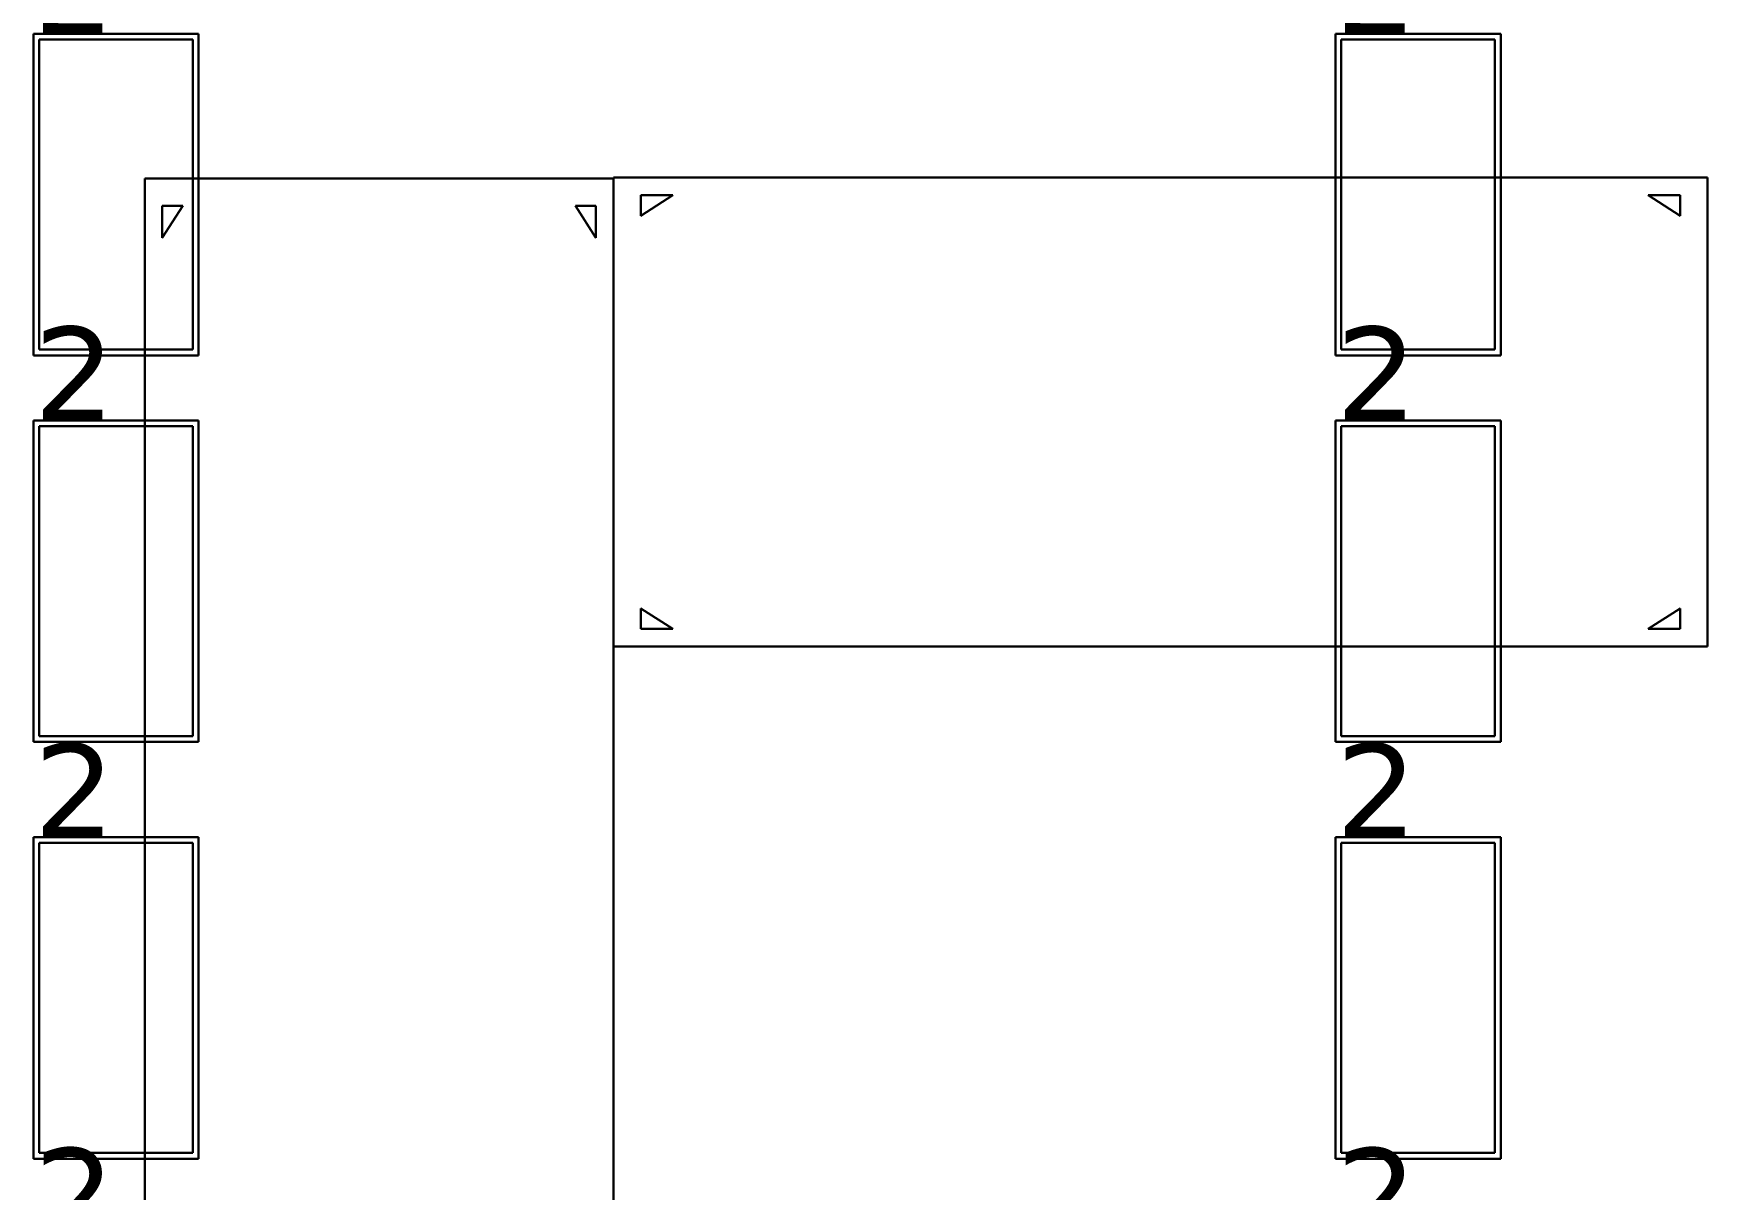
# Model space of a CAD drawing. Header units: inches. Extents: x -0.1 to 35.4, y -0.1 to 18.
# Drawn here: x 3.051 to 6.264, y 13.129 to 15.348 of the extents above; entities that cross this region are included whole.
import ezdxf

# ---------------------------------------------------------------- set-up
doc = ezdxf.new("R2010")
doc.units = ezdxf.units.IN
doc.header["$MEASUREMENT"] = 0
for name, color, linetype, true_color in [('DLX_LUM', 40, 'Continuous', 0xffd400), ('DLX_LUMKEY_IDX', 252, 'Continuous', 0x969696), ('DLX_OBJ', 150, 'Continuous', 0x007fff)]:
    doc.layers.add(name, color=color, linetype=linetype, true_color=true_color)
doc.styles.add('TableTextStyle', font='')
doc.styles.get('TableTextStyle').set_extended_font_data('VERDANA.TTF')

msp = doc.modelspace()

# ---------------------------------------------------------------- linework, layer by layer
at = {"layer": 'DLX_LUM'}
for points in [[(3.3675, 15.3475, 0), (3.0505, 15.3475, 0)], [(3.0505, 15.3475, 0), (3.0505, 14.7305, 0)], [(3.0505, 15.3475, 0), (3.0505, 14.7305, 0)], [(3.0505, 14.7305, 0), (3.0505, 15.3475, 0)], [(3.0505, 15.3475, 0), (3.0505, 15.3475, 0)], [(3.3675, 15.3475, 0), (3.0505, 15.3475, 0)], [(3.0505, 15.3475, 0), (3.0505, 15.3475, 0)], [(3.0505, 15.3475, 0), (3.3675, 15.3475, 0)], [(3.0505, 14.7305, 0), (3.0505, 15.3475, 0)], [(3.0505, 15.3475, 0), (3.3675, 15.3475, 0)], [(3.0615, 14.7415, 0), (3.0615, 15.3365, 0)], [(3.0615, 15.3365, 0), (3.0615, 15.3365, 0)], [(3.0615, 15.3365, 0), (3.0615, 14.7415, 0)], [(3.0615, 15.3365, 0), (3.3565, 15.3365, 0)], [(3.3565, 15.3365, 0), (3.0615, 15.3365, 0)], [(3.0615, 15.3365, 0), (3.0615, 15.3365, 0)], [(3.0615, 15.3365, 0), (3.0615, 14.7415, 0)], [(3.0615, 14.7415, 0), (3.0615, 15.3365, 0)], [(3.0615, 15.3365, 0), (3.0615, 15.3365, 0)], [(3.3565, 15.3365, 0), (3.0615, 15.3365, 0)], [(3.0615, 15.3365, 0), (3.0615, 15.3365, 0)], [(3.0615, 15.3365, 0), (3.3565, 15.3365, 0)], [(3.0615, 14.7415, 0), (3.0615, 15.3365, 0)], [(3.0615, 15.3365, 0), (3.3565, 15.3365, 0)], [(3.0615, 15.3365, 0), (3.0615, 14.7415, 0)], [(3.3565, 15.3365, 0), (3.0615, 15.3365, 0)], [(3.3565, 15.3365, 0), (3.0615, 15.3365, 0)], [(3.0615, 15.3365, 0), (3.0615, 14.7415, 0)], [(3.0615, 14.7415, 0), (3.0615, 15.3365, 0)], [(3.0615, 15.3365, 0), (3.3565, 15.3365, 0)], [(3.3565, 15.3365, 0), (3.3565, 15.3365, 0)], [(3.3565, 15.3365, 0), (3.3565, 14.7415, 0)], [(3.3565, 14.7415, 0), (3.3565, 15.3365, 0)], [(3.3565, 15.3365, 0), (3.3565, 15.3365, 0)], [(3.3565, 14.7415, 0), (3.3565, 15.3365, 0)], [(3.3565, 15.3365, 0), (3.3565, 15.3365, 0)], [(3.3565, 15.3365, 0), (3.3565, 14.7415, 0)], [(3.3565, 15.3365, 0), (3.3565, 15.3365, 0)], [(3.3565, 15.3365, 0), (3.3565, 14.7415, 0)], [(3.3565, 14.7415, 0), (3.3565, 15.3365, 0)], [(3.3565, 14.7415, 0), (3.3565, 15.3365, 0)], [(3.3565, 15.3365, 0), (3.3565, 14.7415, 0)], [(3.3675, 14.7305, 0), (3.3675, 15.3475, 0)], [(3.3675, 15.3475, 0), (3.3675, 15.3475, 0)], [(3.3675, 14.7305, 0), (3.3675, 15.3475, 0)], [(3.3675, 15.3475, 0), (3.3675, 15.3475, 0)], [(3.3675, 15.3475, 0), (3.3675, 14.7305, 0)], [(3.3675, 15.3475, 0), (3.3675, 14.7305, 0)], [(5.867, 15.3475, 0), (5.55, 15.3475, 0)], [(5.55, 15.3475, 0), (5.55, 14.7305, 0)], [(5.55, 15.3475, 0), (5.55, 14.7305, 0)], [(5.55, 14.7305, 0), (5.55, 15.3475, 0)], [(5.55, 15.3475, 0), (5.55, 15.3475, 0)], [(5.867, 15.3475, 0), (5.55, 15.3475, 0)], [(5.55, 15.3475, 0), (5.55, 15.3475, 0)], [(5.55, 15.3475, 0), (5.867, 15.3475, 0)], [(5.55, 14.7305, 0), (5.55, 15.3475, 0)], [(5.55, 15.3475, 0), (5.867, 15.3475, 0)], [(5.561, 14.7415, 0), (5.561, 15.3365, 0)], [(5.561, 15.3365, 0), (5.561, 15.3365, 0)], [(5.561, 15.3365, 0), (5.561, 14.7415, 0)], [(5.561, 15.3365, 0), (5.856, 15.3365, 0)], [(5.856, 15.3365, 0), (5.561, 15.3365, 0)], [(5.561, 15.3365, 0), (5.561, 15.3365, 0)], [(5.561, 15.3365, 0), (5.561, 14.7415, 0)], [(5.561, 14.7415, 0), (5.561, 15.3365, 0)], [(5.561, 15.3365, 0), (5.561, 15.3365, 0)], [(5.856, 15.3365, 0), (5.561, 15.3365, 0)], [(5.561, 15.3365, 0), (5.561, 15.3365, 0)], [(5.561, 15.3365, 0), (5.856, 15.3365, 0)], [(5.561, 14.7415, 0), (5.561, 15.3365, 0)], [(5.561, 15.3365, 0), (5.856, 15.3365, 0)], [(5.561, 15.3365, 0), (5.561, 14.7415, 0)], [(5.856, 15.3365, 0), (5.561, 15.3365, 0)], [(5.856, 15.3365, 0), (5.561, 15.3365, 0)], [(5.561, 15.3365, 0), (5.561, 14.7415, 0)], [(5.561, 14.7415, 0), (5.561, 15.3365, 0)], [(5.561, 15.3365, 0), (5.856, 15.3365, 0)], [(5.856, 15.3365, 0), (5.856, 15.3365, 0)], [(5.856, 15.3365, 0), (5.856, 14.7415, 0)], [(5.856, 14.7415, 0), (5.856, 15.3365, 0)], [(5.856, 15.3365, 0), (5.856, 15.3365, 0)], [(5.856, 14.7415, 0), (5.856, 15.3365, 0)], [(5.856, 15.3365, 0), (5.856, 15.3365, 0)], [(5.856, 15.3365, 0), (5.856, 14.7415, 0)], [(5.856, 15.3365, 0), (5.856, 15.3365, 0)], [(5.856, 15.3365, 0), (5.856, 14.7415, 0)], [(5.856, 14.7415, 0), (5.856, 15.3365, 0)], [(5.856, 14.7415, 0), (5.856, 15.3365, 0)], [(5.856, 15.3365, 0), (5.856, 14.7415, 0)], [(5.867, 14.7305, 0), (5.867, 15.3475, 0)], [(5.867, 15.3475, 0), (5.867, 15.3475, 0)], [(5.867, 14.7305, 0), (5.867, 15.3475, 0)], [(5.867, 15.3475, 0), (5.867, 15.3475, 0)], [(5.867, 15.3475, 0), (5.867, 14.7305, 0)], [(5.867, 15.3475, 0), (5.867, 14.7305, 0)], [(3.0505, 14.7305, 0), (3.3675, 14.7305, 0)], [(3.0505, 14.7305, 0), (3.0505, 14.7305, 0)], [(3.0505, 14.7305, 0), (3.3675, 14.7305, 0)], [(3.3675, 14.7305, 0), (3.0505, 14.7305, 0)], [(3.0505, 14.7305, 0), (3.0505, 14.7305, 0)], [(3.3675, 14.7305, 0), (3.0505, 14.7305, 0)], [(3.0615, 14.7415, 0), (3.0615, 14.7415, 0)], [(3.3565, 14.7415, 0), (3.0615, 14.7415, 0)], [(3.0615, 14.7415, 0), (3.0615, 14.7415, 0)], [(3.0615, 14.7415, 0), (3.3565, 14.7415, 0)], [(3.0615, 14.7415, 0), (3.3565, 14.7415, 0)], [(3.3565, 14.7415, 0), (3.0615, 14.7415, 0)], [(3.0615, 14.7415, 0), (3.0615, 14.7415, 0)], [(3.0615, 14.7415, 0), (3.0615, 14.7415, 0)], [(3.3565, 14.7415, 0), (3.0615, 14.7415, 0)], [(3.0615, 14.7415, 0), (3.3565, 14.7415, 0)], [(3.0615, 14.7415, 0), (3.3565, 14.7415, 0)], [(3.3565, 14.7415, 0), (3.0615, 14.7415, 0)], [(3.3565, 14.7415, 0), (3.3565, 14.7415, 0)], [(3.3565, 14.7415, 0), (3.3565, 14.7415, 0)], [(3.3565, 14.7415, 0), (3.3565, 14.7415, 0)], [(3.3565, 14.7415, 0), (3.3565, 14.7415, 0)], [(3.3675, 14.7305, 0), (3.3675, 14.7305, 0)], [(3.3675, 14.7305, 0), (3.3675, 14.7305, 0)], [(5.55, 14.7305, 0), (5.867, 14.7305, 0)], [(5.55, 14.7305, 0), (5.55, 14.7305, 0)], [(5.55, 14.7305, 0), (5.867, 14.7305, 0)], [(5.867, 14.7305, 0), (5.55, 14.7305, 0)], [(5.55, 14.7305, 0), (5.55, 14.7305, 0)], [(5.867, 14.7305, 0), (5.55, 14.7305, 0)], [(5.561, 14.7415, 0), (5.561, 14.7415, 0)], [(5.856, 14.7415, 0), (5.561, 14.7415, 0)], [(5.561, 14.7415, 0), (5.561, 14.7415, 0)], [(5.561, 14.7415, 0), (5.856, 14.7415, 0)], [(5.561, 14.7415, 0), (5.856, 14.7415, 0)], [(5.856, 14.7415, 0), (5.561, 14.7415, 0)], [(5.561, 14.7415, 0), (5.561, 14.7415, 0)], [(5.561, 14.7415, 0), (5.561, 14.7415, 0)], [(5.856, 14.7415, 0), (5.561, 14.7415, 0)], [(5.561, 14.7415, 0), (5.856, 14.7415, 0)], [(5.561, 14.7415, 0), (5.856, 14.7415, 0)], [(5.856, 14.7415, 0), (5.561, 14.7415, 0)], [(5.856, 14.7415, 0), (5.856, 14.7415, 0)], [(5.856, 14.7415, 0), (5.856, 14.7415, 0)], [(5.856, 14.7415, 0), (5.856, 14.7415, 0)], [(5.856, 14.7415, 0), (5.856, 14.7415, 0)], [(5.867, 14.7305, 0), (5.867, 14.7305, 0)], [(5.867, 14.7305, 0), (5.867, 14.7305, 0)], [(3.3675, 14.6055, 0), (3.0505, 14.6055, 0)], [(3.0505, 14.6055, 0), (3.0505, 13.9885, 0)], [(3.0505, 14.6055, 0), (3.0505, 13.9885, 0)], [(3.0505, 13.9885, 0), (3.0505, 14.6055, 0)], [(3.0505, 14.6055, 0), (3.0505, 14.6055, 0)], [(3.3675, 14.6055, 0), (3.0505, 14.6055, 0)], [(3.0505, 14.6055, 0), (3.0505, 14.6055, 0)], [(3.0505, 14.6055, 0), (3.3675, 14.6055, 0)], [(3.0505, 13.9885, 0), (3.0505, 14.6055, 0)], [(3.0505, 14.6055, 0), (3.3675, 14.6055, 0)], [(3.0615, 13.9995, 0), (3.0615, 14.5945, 0)], [(3.0615, 14.5945, 0), (3.0615, 14.5945, 0)], [(3.0615, 14.5945, 0), (3.0615, 13.9995, 0)], [(3.0615, 14.5945, 0), (3.3565, 14.5945, 0)], [(3.3565, 14.5945, 0), (3.0615, 14.5945, 0)], [(3.0615, 14.5945, 0), (3.0615, 14.5945, 0)], [(3.0615, 14.5945, 0), (3.0615, 13.9995, 0)], [(3.0615, 13.9995, 0), (3.0615, 14.5945, 0)], [(3.0615, 14.5945, 0), (3.0615, 14.5945, 0)], [(3.3565, 14.5945, 0), (3.0615, 14.5945, 0)], [(3.0615, 14.5945, 0), (3.0615, 14.5945, 0)], [(3.0615, 14.5945, 0), (3.3565, 14.5945, 0)], [(3.0615, 13.9995, 0), (3.0615, 14.5945, 0)], [(3.0615, 14.5945, 0), (3.3565, 14.5945, 0)], [(3.0615, 14.5945, 0), (3.0615, 13.9995, 0)], [(3.3565, 14.5945, 0), (3.0615, 14.5945, 0)], [(3.3565, 14.5945, 0), (3.0615, 14.5945, 0)], [(3.0615, 14.5945, 0), (3.0615, 13.9995, 0)], [(3.0615, 13.9995, 0), (3.0615, 14.5945, 0)], [(3.0615, 14.5945, 0), (3.3565, 14.5945, 0)], [(3.3565, 14.5945, 0), (3.3565, 14.5945, 0)], [(3.3565, 14.5945, 0), (3.3565, 13.9995, 0)], [(3.3565, 13.9995, 0), (3.3565, 14.5945, 0)], [(3.3565, 14.5945, 0), (3.3565, 14.5945, 0)], [(3.3565, 13.9995, 0), (3.3565, 14.5945, 0)], [(3.3565, 14.5945, 0), (3.3565, 14.5945, 0)], [(3.3565, 14.5945, 0), (3.3565, 13.9995, 0)], [(3.3565, 14.5945, 0), (3.3565, 14.5945, 0)], [(3.3565, 14.5945, 0), (3.3565, 13.9995, 0)], [(3.3565, 13.9995, 0), (3.3565, 14.5945, 0)], [(3.3565, 13.9995, 0), (3.3565, 14.5945, 0)], [(3.3565, 14.5945, 0), (3.3565, 13.9995, 0)], [(3.3675, 13.9885, 0), (3.3675, 14.6055, 0)], [(3.3675, 14.6055, 0), (3.3675, 14.6055, 0)], [(3.3675, 13.9885, 0), (3.3675, 14.6055, 0)], [(3.3675, 14.6055, 0), (3.3675, 14.6055, 0)], [(3.3675, 14.6055, 0), (3.3675, 13.9885, 0)], [(3.3675, 14.6055, 0), (3.3675, 13.9885, 0)], [(5.867, 14.6055, 0), (5.55, 14.6055, 0)], [(5.55, 14.6055, 0), (5.55, 13.9885, 0)], [(5.55, 14.6055, 0), (5.55, 13.9885, 0)], [(5.55, 13.9885, 0), (5.55, 14.6055, 0)], [(5.55, 14.6055, 0), (5.55, 14.6055, 0)], [(5.867, 14.6055, 0), (5.55, 14.6055, 0)], [(5.55, 14.6055, 0), (5.55, 14.6055, 0)], [(5.55, 14.6055, 0), (5.867, 14.6055, 0)], [(5.55, 13.9885, 0), (5.55, 14.6055, 0)], [(5.55, 14.6055, 0), (5.867, 14.6055, 0)], [(5.561, 13.9995, 0), (5.561, 14.5945, 0)], [(5.561, 14.5945, 0), (5.561, 14.5945, 0)], [(5.561, 14.5945, 0), (5.561, 13.9995, 0)], [(5.561, 14.5945, 0), (5.856, 14.5945, 0)], [(5.856, 14.5945, 0), (5.561, 14.5945, 0)], [(5.561, 14.5945, 0), (5.561, 14.5945, 0)], [(5.561, 14.5945, 0), (5.561, 13.9995, 0)], [(5.561, 13.9995, 0), (5.561, 14.5945, 0)], [(5.561, 14.5945, 0), (5.561, 14.5945, 0)], [(5.856, 14.5945, 0), (5.561, 14.5945, 0)], [(5.561, 14.5945, 0), (5.561, 14.5945, 0)], [(5.561, 14.5945, 0), (5.856, 14.5945, 0)], [(5.561, 13.9995, 0), (5.561, 14.5945, 0)], [(5.561, 14.5945, 0), (5.856, 14.5945, 0)], [(5.561, 14.5945, 0), (5.561, 13.9995, 0)], [(5.856, 14.5945, 0), (5.561, 14.5945, 0)], [(5.856, 14.5945, 0), (5.561, 14.5945, 0)], [(5.561, 14.5945, 0), (5.561, 13.9995, 0)], [(5.561, 13.9995, 0), (5.561, 14.5945, 0)], [(5.561, 14.5945, 0), (5.856, 14.5945, 0)], [(5.856, 14.5945, 0), (5.856, 14.5945, 0)], [(5.856, 14.5945, 0), (5.856, 13.9995, 0)], [(5.856, 13.9995, 0), (5.856, 14.5945, 0)], [(5.856, 14.5945, 0), (5.856, 14.5945, 0)], [(5.856, 13.9995, 0), (5.856, 14.5945, 0)], [(5.856, 14.5945, 0), (5.856, 14.5945, 0)], [(5.856, 14.5945, 0), (5.856, 13.9995, 0)], [(5.856, 14.5945, 0), (5.856, 14.5945, 0)], [(5.856, 14.5945, 0), (5.856, 13.9995, 0)], [(5.856, 13.9995, 0), (5.856, 14.5945, 0)], [(5.856, 13.9995, 0), (5.856, 14.5945, 0)], [(5.856, 14.5945, 0), (5.856, 13.9995, 0)], [(5.867, 13.9885, 0), (5.867, 14.6055, 0)], [(5.867, 14.6055, 0), (5.867, 14.6055, 0)], [(5.867, 13.9885, 0), (5.867, 14.6055, 0)], [(5.867, 14.6055, 0), (5.867, 14.6055, 0)], [(5.867, 14.6055, 0), (5.867, 13.9885, 0)], [(5.867, 14.6055, 0), (5.867, 13.9885, 0)], [(3.0505, 13.9885, 0), (3.3675, 13.9885, 0)], [(3.0505, 13.9885, 0), (3.0505, 13.9885, 0)], [(3.0505, 13.9885, 0), (3.3675, 13.9885, 0)], [(3.3675, 13.9885, 0), (3.0505, 13.9885, 0)], [(3.0505, 13.9885, 0), (3.0505, 13.9885, 0)], [(3.3675, 13.9885, 0), (3.0505, 13.9885, 0)], [(3.0615, 13.9995, 0), (3.0615, 13.9995, 0)], [(3.3565, 13.9995, 0), (3.0615, 13.9995, 0)], [(3.0615, 13.9995, 0), (3.0615, 13.9995, 0)], [(3.0615, 13.9995, 0), (3.3565, 13.9995, 0)], [(3.0615, 13.9995, 0), (3.3565, 13.9995, 0)], [(3.3565, 13.9995, 0), (3.0615, 13.9995, 0)], [(3.0615, 13.9995, 0), (3.0615, 13.9995, 0)], [(3.0615, 13.9995, 0), (3.0615, 13.9995, 0)], [(3.3565, 13.9995, 0), (3.0615, 13.9995, 0)], [(3.0615, 13.9995, 0), (3.3565, 13.9995, 0)], [(3.0615, 13.9995, 0), (3.3565, 13.9995, 0)], [(3.3565, 13.9995, 0), (3.0615, 13.9995, 0)], [(3.3565, 13.9995, 0), (3.3565, 13.9995, 0)], [(3.3565, 13.9995, 0), (3.3565, 13.9995, 0)], [(3.3565, 13.9995, 0), (3.3565, 13.9995, 0)], [(3.3565, 13.9995, 0), (3.3565, 13.9995, 0)], [(3.3675, 13.9885, 0), (3.3675, 13.9885, 0)], [(3.3675, 13.9885, 0), (3.3675, 13.9885, 0)], [(5.55, 13.9885, 0), (5.867, 13.9885, 0)], [(5.55, 13.9885, 0), (5.55, 13.9885, 0)], [(5.55, 13.9885, 0), (5.867, 13.9885, 0)], [(5.867, 13.9885, 0), (5.55, 13.9885, 0)], [(5.55, 13.9885, 0), (5.55, 13.9885, 0)], [(5.867, 13.9885, 0), (5.55, 13.9885, 0)], [(5.561, 13.9995, 0), (5.561, 13.9995, 0)], [(5.856, 13.9995, 0), (5.561, 13.9995, 0)], [(5.561, 13.9995, 0), (5.561, 13.9995, 0)], [(5.561, 13.9995, 0), (5.856, 13.9995, 0)], [(5.561, 13.9995, 0), (5.856, 13.9995, 0)], [(5.856, 13.9995, 0), (5.561, 13.9995, 0)], [(5.561, 13.9995, 0), (5.561, 13.9995, 0)], [(5.561, 13.9995, 0), (5.561, 13.9995, 0)], [(5.856, 13.9995, 0), (5.561, 13.9995, 0)], [(5.561, 13.9995, 0), (5.856, 13.9995, 0)], [(5.561, 13.9995, 0), (5.856, 13.9995, 0)], [(5.856, 13.9995, 0), (5.561, 13.9995, 0)], [(5.856, 13.9995, 0), (5.856, 13.9995, 0)], [(5.856, 13.9995, 0), (5.856, 13.9995, 0)], [(5.856, 13.9995, 0), (5.856, 13.9995, 0)], [(5.856, 13.9995, 0), (5.856, 13.9995, 0)], [(5.867, 13.9885, 0), (5.867, 13.9885, 0)], [(5.867, 13.9885, 0), (5.867, 13.9885, 0)], [(3.3675, 13.8055, 0), (3.0505, 13.8055, 0)], [(3.0505, 13.8055, 0), (3.0505, 13.1885, 0)], [(3.0505, 13.8055, 0), (3.0505, 13.1885, 0)], [(3.0505, 13.1885, 0), (3.0505, 13.8055, 0)], [(3.0505, 13.8055, 0), (3.0505, 13.8055, 0)], [(3.3675, 13.8055, 0), (3.0505, 13.8055, 0)], [(3.0505, 13.8055, 0), (3.0505, 13.8055, 0)], [(3.0505, 13.8055, 0), (3.3675, 13.8055, 0)], [(3.0505, 13.1885, 0), (3.0505, 13.8055, 0)], [(3.0505, 13.8055, 0), (3.3675, 13.8055, 0)], [(3.0615, 13.1995, 0), (3.0615, 13.7945, 0)], [(3.0615, 13.7945, 0), (3.0615, 13.7945, 0)], [(3.0615, 13.7945, 0), (3.0615, 13.1995, 0)], [(3.0615, 13.7945, 0), (3.3565, 13.7945, 0)], [(3.3565, 13.7945, 0), (3.0615, 13.7945, 0)], [(3.0615, 13.7945, 0), (3.0615, 13.7945, 0)], [(3.0615, 13.7945, 0), (3.0615, 13.1995, 0)], [(3.0615, 13.1995, 0), (3.0615, 13.7945, 0)], [(3.0615, 13.7945, 0), (3.0615, 13.7945, 0)], [(3.3565, 13.7945, 0), (3.0615, 13.7945, 0)], [(3.0615, 13.7945, 0), (3.0615, 13.7945, 0)], [(3.0615, 13.7945, 0), (3.3565, 13.7945, 0)], [(3.0615, 13.1995, 0), (3.0615, 13.7945, 0)], [(3.0615, 13.7945, 0), (3.3565, 13.7945, 0)], [(3.0615, 13.7945, 0), (3.0615, 13.1995, 0)], [(3.3565, 13.7945, 0), (3.0615, 13.7945, 0)], [(3.3565, 13.7945, 0), (3.0615, 13.7945, 0)], [(3.0615, 13.7945, 0), (3.0615, 13.1995, 0)], [(3.0615, 13.1995, 0), (3.0615, 13.7945, 0)], [(3.0615, 13.7945, 0), (3.3565, 13.7945, 0)], [(3.3565, 13.7945, 0), (3.3565, 13.7945, 0)], [(3.3565, 13.7945, 0), (3.3565, 13.1995, 0)], [(3.3565, 13.1995, 0), (3.3565, 13.7945, 0)], [(3.3565, 13.7945, 0), (3.3565, 13.7945, 0)], [(3.3565, 13.1995, 0), (3.3565, 13.7945, 0)], [(3.3565, 13.7945, 0), (3.3565, 13.7945, 0)], [(3.3565, 13.7945, 0), (3.3565, 13.1995, 0)], [(3.3565, 13.7945, 0), (3.3565, 13.7945, 0)], [(3.3565, 13.7945, 0), (3.3565, 13.1995, 0)], [(3.3565, 13.1995, 0), (3.3565, 13.7945, 0)], [(3.3565, 13.1995, 0), (3.3565, 13.7945, 0)], [(3.3565, 13.7945, 0), (3.3565, 13.1995, 0)], [(3.3675, 13.1885, 0), (3.3675, 13.8055, 0)], [(3.3675, 13.8055, 0), (3.3675, 13.8055, 0)], [(3.3675, 13.1885, 0), (3.3675, 13.8055, 0)], [(3.3675, 13.8055, 0), (3.3675, 13.8055, 0)], [(3.3675, 13.8055, 0), (3.3675, 13.1885, 0)], [(3.3675, 13.8055, 0), (3.3675, 13.1885, 0)], [(5.867, 13.8055, 0), (5.55, 13.8055, 0)], [(5.55, 13.8055, 0), (5.55, 13.1885, 0)], [(5.55, 13.8055, 0), (5.55, 13.1885, 0)], [(5.55, 13.1885, 0), (5.55, 13.8055, 0)], [(5.55, 13.8055, 0), (5.55, 13.8055, 0)], [(5.867, 13.8055, 0), (5.55, 13.8055, 0)], [(5.55, 13.8055, 0), (5.55, 13.8055, 0)], [(5.55, 13.8055, 0), (5.867, 13.8055, 0)], [(5.55, 13.1885, 0), (5.55, 13.8055, 0)], [(5.55, 13.8055, 0), (5.867, 13.8055, 0)], [(5.561, 13.1995, 0), (5.561, 13.7945, 0)], [(5.561, 13.7945, 0), (5.561, 13.7945, 0)], [(5.561, 13.7945, 0), (5.561, 13.1995, 0)], [(5.561, 13.7945, 0), (5.856, 13.7945, 0)], [(5.856, 13.7945, 0), (5.561, 13.7945, 0)], [(5.561, 13.7945, 0), (5.561, 13.7945, 0)], [(5.561, 13.7945, 0), (5.561, 13.1995, 0)], [(5.561, 13.1995, 0), (5.561, 13.7945, 0)], [(5.561, 13.7945, 0), (5.561, 13.7945, 0)], [(5.856, 13.7945, 0), (5.561, 13.7945, 0)], [(5.561, 13.7945, 0), (5.561, 13.7945, 0)], [(5.561, 13.7945, 0), (5.856, 13.7945, 0)], [(5.561, 13.1995, 0), (5.561, 13.7945, 0)], [(5.561, 13.7945, 0), (5.856, 13.7945, 0)], [(5.561, 13.7945, 0), (5.561, 13.1995, 0)], [(5.856, 13.7945, 0), (5.561, 13.7945, 0)], [(5.856, 13.7945, 0), (5.561, 13.7945, 0)], [(5.561, 13.7945, 0), (5.561, 13.1995, 0)], [(5.561, 13.1995, 0), (5.561, 13.7945, 0)], [(5.561, 13.7945, 0), (5.856, 13.7945, 0)], [(5.856, 13.7945, 0), (5.856, 13.7945, 0)], [(5.856, 13.7945, 0), (5.856, 13.1995, 0)], [(5.856, 13.1995, 0), (5.856, 13.7945, 0)], [(5.856, 13.7945, 0), (5.856, 13.7945, 0)], [(5.856, 13.1995, 0), (5.856, 13.7945, 0)], [(5.856, 13.7945, 0), (5.856, 13.7945, 0)], [(5.856, 13.7945, 0), (5.856, 13.1995, 0)], [(5.856, 13.7945, 0), (5.856, 13.7945, 0)], [(5.856, 13.7945, 0), (5.856, 13.1995, 0)], [(5.856, 13.1995, 0), (5.856, 13.7945, 0)], [(5.856, 13.1995, 0), (5.856, 13.7945, 0)], [(5.856, 13.7945, 0), (5.856, 13.1995, 0)], [(5.867, 13.1885, 0), (5.867, 13.8055, 0)], [(5.867, 13.8055, 0), (5.867, 13.8055, 0)], [(5.867, 13.1885, 0), (5.867, 13.8055, 0)], [(5.867, 13.8055, 0), (5.867, 13.8055, 0)], [(5.867, 13.8055, 0), (5.867, 13.1885, 0)], [(5.867, 13.8055, 0), (5.867, 13.1885, 0)], [(3.0505, 13.1885, 0), (3.3675, 13.1885, 0)], [(3.0505, 13.1885, 0), (3.0505, 13.1885, 0)], [(3.0505, 13.1885, 0), (3.3675, 13.1885, 0)], [(3.3675, 13.1885, 0), (3.0505, 13.1885, 0)], [(3.0505, 13.1885, 0), (3.0505, 13.1885, 0)], [(3.3675, 13.1885, 0), (3.0505, 13.1885, 0)], [(3.0615, 13.1995, 0), (3.0615, 13.1995, 0)], [(3.3565, 13.1995, 0), (3.0615, 13.1995, 0)], [(3.0615, 13.1995, 0), (3.0615, 13.1995, 0)], [(3.0615, 13.1995, 0), (3.3565, 13.1995, 0)], [(3.0615, 13.1995, 0), (3.3565, 13.1995, 0)], [(3.3565, 13.1995, 0), (3.0615, 13.1995, 0)], [(3.0615, 13.1995, 0), (3.0615, 13.1995, 0)], [(3.0615, 13.1995, 0), (3.0615, 13.1995, 0)], [(3.3565, 13.1995, 0), (3.0615, 13.1995, 0)], [(3.0615, 13.1995, 0), (3.3565, 13.1995, 0)], [(3.0615, 13.1995, 0), (3.3565, 13.1995, 0)], [(3.3565, 13.1995, 0), (3.0615, 13.1995, 0)], [(3.3565, 13.1995, 0), (3.3565, 13.1995, 0)], [(3.3565, 13.1995, 0), (3.3565, 13.1995, 0)], [(3.3565, 13.1995, 0), (3.3565, 13.1995, 0)], [(3.3565, 13.1995, 0), (3.3565, 13.1995, 0)], [(3.3675, 13.1885, 0), (3.3675, 13.1885, 0)], [(3.3675, 13.1885, 0), (3.3675, 13.1885, 0)], [(5.55, 13.1885, 0), (5.867, 13.1885, 0)], [(5.55, 13.1885, 0), (5.55, 13.1885, 0)], [(5.55, 13.1885, 0), (5.867, 13.1885, 0)], [(5.867, 13.1885, 0), (5.55, 13.1885, 0)], [(5.55, 13.1885, 0), (5.55, 13.1885, 0)], [(5.867, 13.1885, 0), (5.55, 13.1885, 0)], [(5.561, 13.1995, 0), (5.561, 13.1995, 0)], [(5.856, 13.1995, 0), (5.561, 13.1995, 0)], [(5.561, 13.1995, 0), (5.561, 13.1995, 0)], [(5.561, 13.1995, 0), (5.856, 13.1995, 0)], [(5.561, 13.1995, 0), (5.856, 13.1995, 0)], [(5.856, 13.1995, 0), (5.561, 13.1995, 0)], [(5.561, 13.1995, 0), (5.561, 13.1995, 0)], [(5.561, 13.1995, 0), (5.561, 13.1995, 0)], [(5.856, 13.1995, 0), (5.561, 13.1995, 0)], [(5.561, 13.1995, 0), (5.856, 13.1995, 0)], [(5.561, 13.1995, 0), (5.856, 13.1995, 0)], [(5.856, 13.1995, 0), (5.561, 13.1995, 0)], [(5.856, 13.1995, 0), (5.856, 13.1995, 0)], [(5.856, 13.1995, 0), (5.856, 13.1995, 0)], [(5.856, 13.1995, 0), (5.856, 13.1995, 0)], [(5.856, 13.1995, 0), (5.856, 13.1995, 0)], [(5.867, 13.1885, 0), (5.867, 13.1885, 0)], [(5.867, 13.1885, 0), (5.867, 13.1885, 0)]]:
    msp.add_polyline3d(points, dxfattribs=at)
at = {"layer": 'DLX_OBJ'}
for points in [[(4.164, 15.0716, 0), (6.264, 15.0716, 0)], [(4.164, 14.1716, 0), (4.164, 15.0716, 0)], [(4.164, 15.0716, 0), (6.264, 15.0716, 0)], [(6.264, 15.0716, 0), (4.164, 15.0716, 0)], [(4.164, 15.0716, 0), (4.164, 15.0716, 0)], [(6.264, 15.0716, 0), (4.164, 15.0716, 0)], [(4.164, 15.0716, 0), (4.164, 14.1716, 0)], [(4.164, 14.1716, 0), (4.164, 15.0716, 0)], [(4.164, 15.0716, 0), (4.164, 15.0716, 0)], [(4.164, 15.0716, 0), (4.164, 14.1716, 0)], [(6.264, 15.0716, 0), (6.264, 14.1716, 0)], [(6.264, 15.0716, 0), (6.264, 15.0716, 0)], [(6.264, 14.1716, 0), (6.264, 15.0716, 0)], [(6.264, 15.0716, 0), (6.264, 14.1716, 0)], [(6.264, 14.1716, 0), (6.264, 15.0716, 0)], [(6.264, 15.0716, 0), (6.264, 15.0716, 0)], [(3.264, 12.9697, 0), (3.264, 15.0697, 0)], [(3.264, 15.0697, 0), (4.164, 15.0697, 0)], [(3.264, 12.9697, 0), (3.264, 15.0697, 0)], [(3.264, 15.0697, 0), (3.264, 15.0697, 0)], [(3.264, 15.0697, 0), (3.264, 12.9697, 0)], [(4.164, 15.0697, 0), (3.264, 15.0697, 0)], [(3.264, 15.0697, 0), (3.264, 12.9697, 0)], [(3.264, 15.0697, 0), (4.164, 15.0697, 0)], [(4.164, 15.0697, 0), (3.264, 15.0697, 0)], [(3.264, 15.0697, 0), (3.264, 15.0697, 0)], [(4.164, 15.0697, 0), (4.164, 12.9697, 0)], [(4.164, 15.0697, 0), (4.164, 12.9697, 0)], [(4.164, 12.9697, 0), (4.164, 15.0697, 0)], [(4.164, 15.0697, 0), (4.164, 15.0697, 0)], [(4.164, 12.9697, 0), (4.164, 15.0697, 0)], [(4.164, 15.0697, 0), (4.164, 15.0697, 0)], [(3.3371, 15.0172, 0), (3.2977, 15.0172, 0)], [(3.2977, 15.0172, 0), (3.2977, 14.956, 0)], [(3.2977, 14.956, 0), (3.3371, 15.0172, 0)], [(3.2977, 15.0172, 0), (3.3371, 15.0172, 0)], [(3.3371, 15.0172, 0), (3.2977, 15.0172, 0)], [(3.2977, 15.0172, 0), (3.2977, 15.0172, 0)], [(3.3371, 15.0172, 0), (3.2977, 14.956, 0)], [(3.2977, 14.956, 0), (3.3371, 15.0172, 0)], [(3.2977, 14.956, 0), (3.2977, 15.0172, 0)], [(3.2977, 15.0172, 0), (3.2977, 15.0172, 0)], [(3.2977, 15.0172, 0), (3.2977, 14.956, 0)], [(3.2977, 14.956, 0), (3.2977, 15.0172, 0)], [(3.2977, 15.0172, 0), (3.3371, 15.0172, 0)], [(3.3371, 15.0172, 0), (3.2977, 14.956, 0)], [(3.3371, 15.0172, 0), (3.3371, 15.0172, 0)], [(3.3371, 15.0172, 0), (3.3371, 15.0172, 0)], [(4.1302, 15.0172, 0), (4.0909, 15.0172, 0)], [(4.0909, 15.0172, 0), (4.1302, 14.956, 0)], [(4.0909, 15.0172, 0), (4.1302, 15.0172, 0)], [(4.1302, 15.0172, 0), (4.0909, 15.0172, 0)], [(4.0909, 15.0172, 0), (4.0909, 15.0172, 0)], [(4.1302, 14.956, 0), (4.0909, 15.0172, 0)], [(4.0909, 15.0172, 0), (4.0909, 15.0172, 0)], [(4.0909, 15.0172, 0), (4.1302, 14.956, 0)], [(4.1302, 14.956, 0), (4.0909, 15.0172, 0)], [(4.0909, 15.0172, 0), (4.1302, 15.0172, 0)], [(4.1302, 14.956, 0), (4.1302, 15.0172, 0)], [(4.1302, 15.0172, 0), (4.1302, 15.0172, 0)], [(4.1302, 15.0172, 0), (4.1302, 14.956, 0)], [(4.1302, 14.956, 0), (4.1302, 15.0172, 0)], [(4.1302, 15.0172, 0), (4.1302, 15.0172, 0)], [(4.1302, 15.0172, 0), (4.1302, 14.956, 0)], [(4.2165, 15.0378, 0), (4.2165, 14.9984, 0)], [(4.2165, 14.9984, 0), (4.2778, 15.0378, 0)], [(4.2778, 15.0378, 0), (4.2165, 15.0378, 0)], [(4.2165, 14.9984, 0), (4.2165, 15.0378, 0)], [(4.2165, 15.0378, 0), (4.2165, 15.0378, 0)], [(4.2165, 15.0378, 0), (4.2165, 14.9984, 0)], [(4.2778, 15.0378, 0), (4.2165, 14.9984, 0)], [(4.2165, 14.9984, 0), (4.2778, 15.0378, 0)], [(4.2165, 15.0378, 0), (4.2778, 15.0378, 0)], [(4.2778, 15.0378, 0), (4.2165, 15.0378, 0)], [(4.2165, 15.0378, 0), (4.2165, 15.0378, 0)], [(4.2165, 15.0378, 0), (4.2778, 15.0378, 0)], [(4.2778, 15.0378, 0), (4.2165, 14.9984, 0)], [(4.2165, 14.9984, 0), (4.2165, 15.0378, 0)], [(4.2778, 15.0378, 0), (4.2778, 15.0378, 0)], [(4.2778, 15.0378, 0), (4.2778, 15.0378, 0)], [(6.2115, 15.0378, 0), (6.1503, 15.0378, 0)], [(6.1503, 15.0378, 0), (6.2115, 14.9984, 0)], [(6.2115, 14.9984, 0), (6.1503, 15.0378, 0)], [(6.1503, 15.0378, 0), (6.1503, 15.0378, 0)], [(6.1503, 15.0378, 0), (6.2115, 14.9984, 0)], [(6.1503, 15.0378, 0), (6.2115, 15.0378, 0)], [(6.2115, 15.0378, 0), (6.1503, 15.0378, 0)], [(6.1503, 15.0378, 0), (6.1503, 15.0378, 0)], [(6.1503, 15.0378, 0), (6.2115, 15.0378, 0)], [(6.2115, 14.9984, 0), (6.1503, 15.0378, 0)], [(6.2115, 14.9984, 0), (6.2115, 15.0378, 0)], [(6.2115, 15.0378, 0), (6.2115, 14.9984, 0)], [(6.2115, 14.9984, 0), (6.2115, 15.0378, 0)], [(6.2115, 15.0378, 0), (6.2115, 15.0378, 0)], [(6.2115, 15.0378, 0), (6.2115, 15.0378, 0)], [(6.2115, 15.0378, 0), (6.2115, 14.9984, 0)], [(4.2165, 14.9984, 0), (4.2165, 14.9984, 0)], [(4.2165, 14.9984, 0), (4.2165, 14.9984, 0)], [(6.2115, 14.9984, 0), (6.2115, 14.9984, 0)], [(6.2115, 14.9984, 0), (6.2115, 14.9984, 0)], [(3.2977, 14.956, 0), (3.2977, 14.956, 0)], [(3.2977, 14.956, 0), (3.2977, 14.956, 0)], [(4.1302, 14.956, 0), (4.1302, 14.956, 0)], [(4.1302, 14.956, 0), (4.1302, 14.956, 0)], [(4.2165, 14.2447, 0), (4.2165, 14.2053, 0)], [(4.2778, 14.2053, 0), (4.2165, 14.2447, 0)], [(4.2165, 14.2053, 0), (4.2165, 14.2447, 0)], [(4.2165, 14.2447, 0), (4.2165, 14.2447, 0)], [(4.2165, 14.2447, 0), (4.2165, 14.2053, 0)], [(4.2165, 14.2447, 0), (4.2778, 14.2053, 0)], [(4.2778, 14.2053, 0), (4.2165, 14.2447, 0)], [(4.2165, 14.2447, 0), (4.2165, 14.2447, 0)], [(4.2165, 14.2053, 0), (4.2165, 14.2447, 0)], [(4.2165, 14.2447, 0), (4.2778, 14.2053, 0)], [(6.2115, 14.2447, 0), (6.1503, 14.2053, 0)], [(6.1503, 14.2053, 0), (6.2115, 14.2447, 0)], [(6.2115, 14.2447, 0), (6.1503, 14.2053, 0)], [(6.1503, 14.2053, 0), (6.2115, 14.2447, 0)], [(6.2115, 14.2053, 0), (6.2115, 14.2447, 0)], [(6.2115, 14.2447, 0), (6.2115, 14.2053, 0)], [(6.2115, 14.2053, 0), (6.2115, 14.2447, 0)], [(6.2115, 14.2447, 0), (6.2115, 14.2447, 0)], [(6.2115, 14.2447, 0), (6.2115, 14.2447, 0)], [(6.2115, 14.2447, 0), (6.2115, 14.2053, 0)], [(4.2165, 14.2053, 0), (4.2778, 14.2053, 0)], [(4.2165, 14.2053, 0), (4.2165, 14.2053, 0)], [(4.2778, 14.2053, 0), (4.2165, 14.2053, 0)], [(4.2165, 14.2053, 0), (4.2165, 14.2053, 0)], [(4.2165, 14.2053, 0), (4.2778, 14.2053, 0)], [(4.2778, 14.2053, 0), (4.2165, 14.2053, 0)], [(4.2778, 14.2053, 0), (4.2778, 14.2053, 0)], [(4.2778, 14.2053, 0), (4.2778, 14.2053, 0)], [(6.1503, 14.2053, 0), (6.2115, 14.2053, 0)], [(6.1503, 14.2053, 0), (6.1503, 14.2053, 0)], [(6.2115, 14.2053, 0), (6.1503, 14.2053, 0)], [(6.1503, 14.2053, 0), (6.1503, 14.2053, 0)], [(6.1503, 14.2053, 0), (6.2115, 14.2053, 0)], [(6.2115, 14.2053, 0), (6.1503, 14.2053, 0)], [(6.2115, 14.2053, 0), (6.2115, 14.2053, 0)], [(6.2115, 14.2053, 0), (6.2115, 14.2053, 0)], [(6.264, 14.1716, 0), (4.164, 14.1716, 0)], [(6.264, 14.1716, 0), (4.164, 14.1716, 0)], [(4.164, 14.1716, 0), (4.164, 14.1716, 0)], [(4.164, 14.1716, 0), (6.264, 14.1716, 0)], [(4.164, 14.1716, 0), (6.264, 14.1716, 0)], [(4.164, 14.1716, 0), (4.164, 14.1716, 0)], [(6.264, 14.1716, 0), (6.264, 14.1716, 0)], [(6.264, 14.1716, 0), (6.264, 14.1716, 0)]]:
    msp.add_polyline3d(points, dxfattribs=at)

# ---------------------------------------------------------------- texts
at = {"layer": 'DLX_LUMKEY_IDX', "style": 'TableTextStyle'}
for p in [(3.0505, 15.3475), (5.55, 15.3475), (3.0505, 14.6055), (5.55, 14.6055), (3.0505, 13.8055), (5.55, 13.8055), (3.0505, 13.029), (5.55, 13.029)]:
    msp.add_text('2', height=0.18, dxfattribs=at).set_placement(p)

doc.saveas('drawing.dxf')
